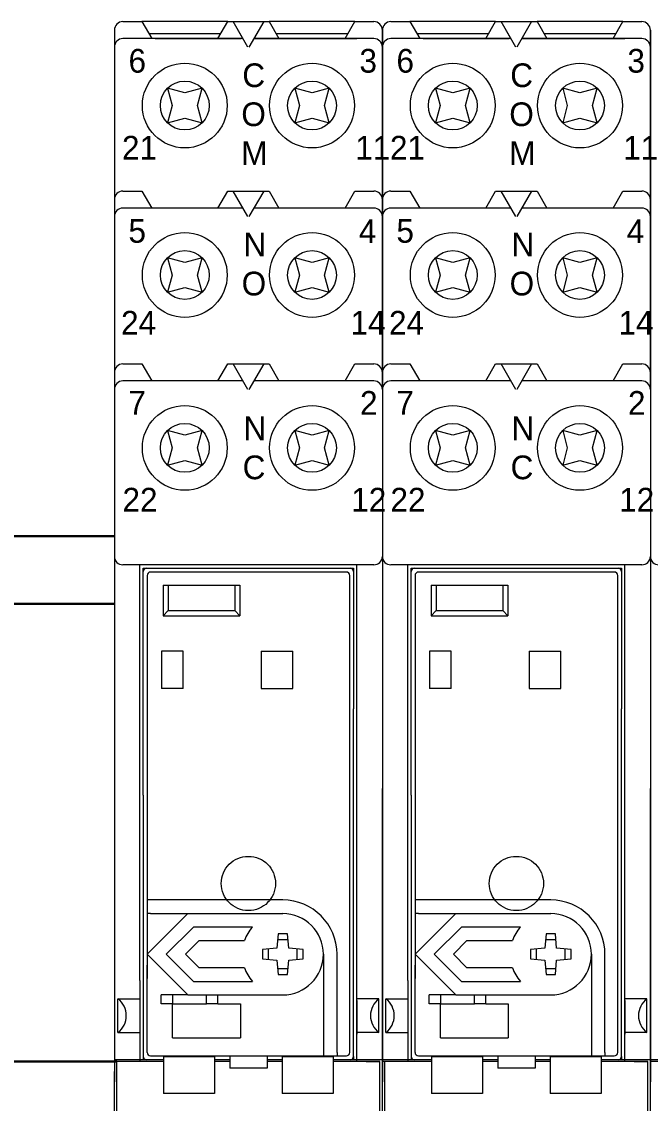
# Model space of a CAD drawing. Header units: millimetres. Extents: x -6000 to 26000, y -6000 to 26000.
# Drawn here: x 86.14 to 91.3, y -4571.37 to -4562.5 of the extents above; entities that cross this region are included whole.
import ezdxf

# ---------------------------------------------------------------- set-up
doc = ezdxf.new("R2010")
doc.units = ezdxf.units.MM
doc.header["$MEASUREMENT"] = 0
doc.linetypes.add('HIDDEN2', pattern=[2.38125, 1.5875, -0.79375])
for name, color, linetype, lineweight in [('Чертеж и Рисунок_Ном._пера__1', 7, 'Continuous', 15), ('Чертеж и Рисунок_Ном._пера__21', 7, 'Continuous', 30), ('Чертеж и Рисунок_Ном._пера__7', 7, 'Continuous', 15)]:
    doc.layers.add(name, color=color, linetype=linetype, lineweight=lineweight)
doc.styles.add('СГЕНЕРИР_СТИЛЬ_3', font='')
doc.styles.get('СГЕНЕРИР_СТИЛЬ_3').set_extended_font_data('Arial')

msp = doc.modelspace()

# ---------------------------------------------------------------- linework, layer by layer
at = {"layer": 'Чертеж и Рисунок_Ном._пера__21', "color": 7, "linetype": 'Continuous', "lineweight": 30}
for p, q in [((85.094, -4566.7186), (86.9023, -4566.7186)), ((85.094, -4567.275), (86.9023, -4567.275)), ((86.9231, -4571.0307), (85.094, -4571.0307))]:
    msp.add_line(p, q, dxfattribs=at)
at = {"layer": 'Чертеж и Рисунок_Ном._пера__7', "color": 7, "linetype": 'Continuous', "lineweight": 15}
for p, q in [((86.9718, -4562.4969), (87.128, -4562.4969)), ((87.8311, -4562.4969), (87.128, -4562.4969)), ((87.128, -4562.4969), (87.2083, -4562.636)), ((87.7508, -4562.636), (87.8311, -4562.4969)), ((87.8311, -4562.4969), (87.876, -4562.4969)), ((87.854, -4562.4969), (88.1483, -4562.4969)), ((87.9563, -4562.636), (87.876, -4562.4969)), ((87.9964, -4562.7056), (87.876, -4562.4969)), ((87.876, -4562.4969), (88.1263, -4562.4969)), ((88.1263, -4562.4969), (88.0059, -4562.7056)), ((88.1263, -4562.4969), (88.1712, -4562.4969)), ((88.8743, -4562.4969), (88.1712, -4562.4969)), ((88.1712, -4562.4969), (88.2515, -4562.636)), ((88.794, -4562.636), (88.8743, -4562.4969)), ((88.8743, -4562.4969), (89.0305, -4562.4969)), ((89.1696, -4562.4969), (89.3257, -4562.4969)), ((90.0288, -4562.4969), (89.3257, -4562.4969)), ((89.3257, -4562.4969), (89.4061, -4562.636)), ((89.9485, -4562.636), (90.0288, -4562.4969)), ((90.0288, -4562.4969), (90.0737, -4562.4969)), ((90.0518, -4562.4969), (90.3461, -4562.4969)), ((90.154, -4562.636), (90.0737, -4562.4969)), ((90.1942, -4562.7056), (90.0737, -4562.4969)), ((90.0737, -4562.4969), (90.3241, -4562.4969)), ((90.3241, -4562.4969), (90.2036, -4562.7056)), ((90.3241, -4562.4969), (90.369, -4562.4969)), ((91.0721, -4562.4969), (90.369, -4562.4969)), ((90.369, -4562.4969), (90.4493, -4562.636)), ((90.9918, -4562.636), (91.0721, -4562.4969)), ((91.0721, -4562.4969), (91.2283, -4562.4969)), ((86.9023, -4562.5665), (86.9023, -4562.7056)), ((87.1842, -4562.5943), (87.7749, -4562.5943)), ((88.2274, -4562.5943), (88.8181, -4562.5943)), ((89.1, -4562.7056), (89.1, -4562.5665)), ((89.1, -4562.5665), (89.1, -4562.7056)), ((89.382, -4562.5943), (89.9726, -4562.5943)), ((90.4252, -4562.5943), (91.0159, -4562.5943)), ((91.2978, -4562.7056), (91.2978, -4562.5665)), ((91.2978, -4562.5665), (91.2978, -4562.7056)), ((87.9563, -4562.636), (86.9718, -4562.636)), ((87.2361, -4562.636), (87.941, -4562.636)), ((88.046, -4562.636), (88.8914, -4562.636)), ((89.0305, -4562.636), (88.046, -4562.636)), ((88.0612, -4562.636), (88.8914, -4562.636)), ((90.154, -4562.636), (89.1696, -4562.636)), ((89.4339, -4562.636), (90.1388, -4562.636)), ((90.2438, -4562.636), (91.0892, -4562.636)), ((91.2283, -4562.636), (90.2438, -4562.636)), ((90.259, -4562.636), (91.0892, -4562.636)), ((86.9023, -4562.7056), (86.9023, -4568.791)), ((86.9023, -4562.7056), (86.9023, -4563.9575)), ((89.1, -4562.7056), (89.1, -4568.791)), ((89.1, -4563.9575), (89.1, -4562.7056)), ((89.1, -4562.7056), (89.1, -4568.791)), ((89.1, -4562.7056), (89.1, -4563.9575)), ((91.2978, -4562.7056), (91.2978, -4568.791)), ((91.2978, -4563.9575), (91.2978, -4562.7056)), ((91.2978, -4562.7056), (91.2978, -4568.791)), ((91.2978, -4562.7056), (91.2978, -4563.9575)), ((87.3379, -4563.0438), (87.3758, -4563.1855)), ((87.4795, -4563.0818), (87.3379, -4563.0438)), ((87.6212, -4563.0438), (87.4795, -4563.0818)), ((87.5832, -4563.1855), (87.6212, -4563.0438)), ((88.5228, -4563.0818), (88.3811, -4563.0438)), ((88.3811, -4563.0438), (88.4191, -4563.1855)), ((88.6644, -4563.0438), (88.5228, -4563.0818)), ((88.6265, -4563.1855), (88.6644, -4563.0438)), ((89.5357, -4563.0438), (89.5736, -4563.1855)), ((89.6773, -4563.0818), (89.5357, -4563.0438)), ((89.8189, -4563.0438), (89.6773, -4563.0818)), ((89.781, -4563.1855), (89.8189, -4563.0438)), ((90.7205, -4563.0818), (90.5789, -4563.0438)), ((90.5789, -4563.0438), (90.6169, -4563.1855)), ((90.8622, -4563.0438), (90.7205, -4563.0818)), ((90.8242, -4563.1855), (90.8622, -4563.0438)), ((87.3758, -4563.1855), (87.3379, -4563.3271)), ((87.6212, -4563.3271), (87.5832, -4563.1855)), ((88.4191, -4563.1855), (88.3811, -4563.3271)), ((88.6644, -4563.3271), (88.6265, -4563.1855)), ((89.5736, -4563.1855), (89.5357, -4563.3271)), ((89.8189, -4563.3271), (89.781, -4563.1855)), ((90.6169, -4563.1855), (90.5789, -4563.3271)), ((90.8622, -4563.3271), (90.8242, -4563.1855)), ((87.3379, -4563.3271), (87.4795, -4563.2891)), ((87.4795, -4563.2891), (87.6212, -4563.3271)), ((88.3811, -4563.3271), (88.5228, -4563.2891)), ((88.5228, -4563.2891), (88.6644, -4563.3271)), ((89.5357, -4563.3271), (89.6773, -4563.2891)), ((89.6773, -4563.2891), (89.8189, -4563.3271)), ((90.5789, -4563.3271), (90.7205, -4563.2891)), ((90.7205, -4563.2891), (90.8622, -4563.3271)), ((86.9718, -4563.8879), (87.128, -4563.8879)), ((87.128, -4563.8879), (87.2083, -4564.027)), ((87.7508, -4564.027), (87.8311, -4563.8879)), ((87.8311, -4563.8879), (87.876, -4563.8879)), ((87.9964, -4564.0966), (87.876, -4563.8879)), ((87.876, -4563.8879), (88.1263, -4563.8879)), ((88.1263, -4563.8879), (88.0059, -4564.0966)), ((88.1263, -4563.8879), (88.1712, -4563.8879)), ((88.1712, -4563.8879), (88.2515, -4564.027)), ((88.794, -4564.027), (88.8743, -4563.8879)), ((88.8743, -4563.8879), (89.0305, -4563.8879)), ((89.1696, -4563.8879), (89.3257, -4563.8879)), ((89.3257, -4563.8879), (89.4061, -4564.027)), ((89.9485, -4564.027), (90.0288, -4563.8879)), ((90.0288, -4563.8879), (90.0737, -4563.8879)), ((90.1942, -4564.0966), (90.0737, -4563.8879)), ((90.0737, -4563.8879), (90.3241, -4563.8879)), ((90.3241, -4563.8879), (90.2036, -4564.0966)), ((90.3241, -4563.8879), (90.369, -4563.8879)), ((90.369, -4563.8879), (90.4493, -4564.027)), ((90.9918, -4564.027), (91.0721, -4563.8879)), ((91.0721, -4563.8879), (91.2283, -4563.8879)), ((86.9023, -4563.9575), (86.9023, -4564.0966)), ((87.9563, -4564.027), (86.9718, -4564.027)), ((89.0305, -4564.027), (88.046, -4564.027)), ((89.1, -4564.0966), (89.1, -4563.9575)), ((89.1, -4563.9575), (89.1, -4564.0966)), ((90.154, -4564.027), (89.1696, -4564.027)), ((91.2283, -4564.027), (90.2438, -4564.027)), ((91.2978, -4564.0966), (91.2978, -4563.9575)), ((91.2978, -4563.9575), (91.2978, -4564.0966)), ((86.9023, -4564.0966), (86.9023, -4565.3763)), ((89.1, -4565.3763), (89.1, -4564.0966)), ((89.1, -4564.0966), (89.1, -4565.3763)), ((91.2978, -4565.3763), (91.2978, -4564.0966)), ((91.2978, -4564.0966), (91.2978, -4565.3763)), ((87.3379, -4564.4348), (87.3758, -4564.5765)), ((87.4795, -4564.4728), (87.3379, -4564.4348)), ((87.6212, -4564.4348), (87.4795, -4564.4728)), ((87.5832, -4564.5765), (87.6212, -4564.4348)), ((88.3811, -4564.4348), (88.4191, -4564.5765)), ((88.5228, -4564.4728), (88.3811, -4564.4348)), ((88.6644, -4564.4348), (88.5228, -4564.4728)), ((88.6265, -4564.5765), (88.6644, -4564.4348)), ((89.5357, -4564.4348), (89.5736, -4564.5765)), ((89.6773, -4564.4728), (89.5357, -4564.4348)), ((89.8189, -4564.4348), (89.6773, -4564.4728)), ((89.781, -4564.5765), (89.8189, -4564.4348)), ((90.5789, -4564.4348), (90.6169, -4564.5765)), ((90.7205, -4564.4728), (90.5789, -4564.4348)), ((90.8622, -4564.4348), (90.7205, -4564.4728)), ((90.8242, -4564.5765), (90.8622, -4564.4348)), ((87.3758, -4564.5765), (87.3379, -4564.7181)), ((87.6212, -4564.7181), (87.5832, -4564.5765)), ((88.4191, -4564.5765), (88.3811, -4564.7181)), ((88.6644, -4564.7181), (88.6265, -4564.5765)), ((89.5736, -4564.5765), (89.5357, -4564.7181)), ((89.8189, -4564.7181), (89.781, -4564.5765)), ((90.6169, -4564.5765), (90.5789, -4564.7181)), ((90.8622, -4564.7181), (90.8242, -4564.5765)), ((87.3379, -4564.7181), (87.4795, -4564.6801)), ((87.4795, -4564.6801), (87.6212, -4564.7181)), ((88.3811, -4564.7181), (88.5228, -4564.6801)), ((88.5228, -4564.6801), (88.6644, -4564.7181)), ((89.5357, -4564.7181), (89.6773, -4564.6801)), ((89.6773, -4564.6801), (89.8189, -4564.7181)), ((90.5789, -4564.7181), (90.7205, -4564.6801)), ((90.7205, -4564.6801), (90.8622, -4564.7181)), ((86.9718, -4565.3067), (87.128, -4565.3067)), ((87.128, -4565.3067), (87.2083, -4565.4458)), ((87.7508, -4565.4458), (87.8311, -4565.3067)), ((87.8311, -4565.3067), (87.876, -4565.3067)), ((87.9964, -4565.5154), (87.876, -4565.3067)), ((87.876, -4565.3067), (88.1263, -4565.3067)), ((88.1263, -4565.3067), (88.0059, -4565.5154)), ((88.1263, -4565.3067), (88.1712, -4565.3067)), ((88.1712, -4565.3067), (88.2515, -4565.4458)), ((88.794, -4565.4458), (88.8743, -4565.3067)), ((88.8743, -4565.3067), (89.0305, -4565.3067)), ((89.1696, -4565.3067), (89.3257, -4565.3067)), ((89.3257, -4565.3067), (89.4061, -4565.4458)), ((89.9485, -4565.4458), (90.0288, -4565.3067)), ((90.0288, -4565.3067), (90.0737, -4565.3067)), ((90.1942, -4565.5154), (90.0737, -4565.3067)), ((90.0737, -4565.3067), (90.3241, -4565.3067)), ((90.3241, -4565.3067), (90.2036, -4565.5154)), ((90.3241, -4565.3067), (90.369, -4565.3067)), ((90.369, -4565.3067), (90.4493, -4565.4458)), ((90.9918, -4565.4458), (91.0721, -4565.3067)), ((91.0721, -4565.3067), (91.2283, -4565.3067)), ((86.9023, -4565.3763), (86.9023, -4565.5154)), ((87.9563, -4565.4458), (86.9718, -4565.4458)), ((89.0305, -4565.4458), (88.046, -4565.4458)), ((89.1, -4565.5154), (89.1, -4565.3763)), ((89.1, -4565.3763), (89.1, -4565.5154)), ((90.154, -4565.4458), (89.1696, -4565.4458)), ((91.2283, -4565.4458), (90.2438, -4565.4458)), ((91.2978, -4565.5154), (91.2978, -4565.3763)), ((91.2978, -4565.3763), (91.2978, -4565.5154)), ((87.3379, -4565.8536), (87.3758, -4565.9953)), ((87.4795, -4565.8916), (87.3379, -4565.8536)), ((87.6212, -4565.8536), (87.4795, -4565.8916)), ((87.5832, -4565.9953), (87.6212, -4565.8536)), ((88.5228, -4565.8916), (88.3811, -4565.8536)), ((88.3811, -4565.8536), (88.4191, -4565.9953)), ((88.6644, -4565.8536), (88.5228, -4565.8916)), ((88.6265, -4565.9953), (88.6644, -4565.8536)), ((89.5357, -4565.8536), (89.5736, -4565.9953)), ((89.6773, -4565.8916), (89.5357, -4565.8536)), ((89.8189, -4565.8536), (89.6773, -4565.8916)), ((89.781, -4565.9953), (89.8189, -4565.8536)), ((90.7205, -4565.8916), (90.5789, -4565.8536)), ((90.5789, -4565.8536), (90.6169, -4565.9953)), ((90.8622, -4565.8536), (90.7205, -4565.8916)), ((90.8242, -4565.9953), (90.8622, -4565.8536)), ((87.3758, -4565.9953), (87.3379, -4566.1369)), ((87.6212, -4566.1369), (87.5832, -4565.9953)), ((88.4191, -4565.9953), (88.3811, -4566.1369)), ((88.6644, -4566.1369), (88.6265, -4565.9953)), ((89.5736, -4565.9953), (89.5357, -4566.1369)), ((89.8189, -4566.1369), (89.781, -4565.9953)), ((90.6169, -4565.9953), (90.5789, -4566.1369)), ((90.8622, -4566.1369), (90.8242, -4565.9953)), ((87.3379, -4566.1369), (87.4795, -4566.099)), ((87.4795, -4566.099), (87.6212, -4566.1369)), ((88.3811, -4566.1369), (88.5228, -4566.099)), ((88.5228, -4566.099), (88.6644, -4566.1369)), ((89.5357, -4566.1369), (89.6773, -4566.099)), ((89.6773, -4566.099), (89.8189, -4566.1369)), ((90.5789, -4566.1369), (90.7205, -4566.099)), ((90.7205, -4566.099), (90.8622, -4566.1369)), ((89.0305, -4566.9551), (86.9718, -4566.9551)), ((87.1109, -4570.3662), (87.1109, -4566.9551)), ((88.8914, -4571.0307), (88.8914, -4566.9551)), ((91.2283, -4566.9551), (89.1696, -4566.9551)), ((89.3087, -4570.3662), (89.3087, -4566.9551)), ((91.0892, -4571.0307), (91.0892, -4566.9551)), ((87.1387, -4567.0107), (87.1387, -4566.9829)), ((87.1387, -4566.9829), (88.8636, -4566.9829)), ((87.1387, -4567.6923), (87.1387, -4567.0107)), ((87.17, -4567.042), (87.17, -4569.7058)), ((88.8044, -4567.0142), (87.1978, -4567.0142)), ((88.8323, -4570.9577), (88.8323, -4567.042)), ((88.8357, -4566.9829), (88.8636, -4566.9829)), ((88.8636, -4566.9829), (88.8636, -4567.0107)), ((88.8636, -4566.9829), (88.8636, -4568.1374)), ((89.3365, -4567.0107), (89.3365, -4566.9829)), ((89.3365, -4566.9829), (91.0613, -4566.9829)), ((89.3365, -4567.6923), (89.3365, -4567.0107)), ((89.3678, -4567.042), (89.3678, -4569.7058)), ((91.0022, -4567.0142), (89.3956, -4567.0142)), ((91.03, -4570.9577), (91.03, -4567.042)), ((91.0335, -4566.9829), (91.0613, -4566.9829)), ((91.0613, -4566.9829), (91.0613, -4567.0107)), ((91.0613, -4566.9829), (91.0613, -4568.1374)), ((87.3022, -4567.122), (87.9316, -4567.122)), ((87.3022, -4567.122), (87.3022, -4567.3724)), ((87.3439, -4567.122), (87.3439, -4567.3306)), ((87.8899, -4567.122), (87.8899, -4567.3306)), ((87.9316, -4567.122), (87.9316, -4567.3724)), ((89.4999, -4567.122), (90.1294, -4567.122)), ((89.4999, -4567.122), (89.4999, -4567.3724)), ((89.5417, -4567.122), (89.5417, -4567.3306)), ((90.0876, -4567.122), (90.0876, -4567.3306)), ((90.1294, -4567.122), (90.1294, -4567.3724)), ((87.3022, -4567.3724), (87.3439, -4567.3306)), ((87.3022, -4567.3724), (87.9316, -4567.3724)), ((87.3439, -4567.3306), (87.8899, -4567.3306)), ((87.9316, -4567.3724), (87.8899, -4567.3306)), ((89.4999, -4567.3724), (89.5417, -4567.3306)), ((89.4999, -4567.3724), (90.1294, -4567.3724)), ((89.5417, -4567.3306), (90.0876, -4567.3306)), ((90.1294, -4567.3724), (90.0876, -4567.3306)), ((87.4656, -4567.6645), (87.2883, -4567.6645)), ((87.2883, -4567.6645), (87.2883, -4567.9705)), ((87.4656, -4567.9705), (87.4656, -4567.6645)), ((88.1055, -4567.6645), (88.3663, -4567.6645)), ((88.1055, -4567.6645), (88.1055, -4567.9705)), ((88.3663, -4567.9705), (88.3663, -4567.6645)), ((89.6634, -4567.6645), (89.486, -4567.6645)), ((89.486, -4567.6645), (89.486, -4567.9705)), ((89.6634, -4567.9705), (89.6634, -4567.6645)), ((90.3032, -4567.6645), (90.5641, -4567.6645)), ((90.3032, -4567.6645), (90.3032, -4567.9705)), ((90.5641, -4567.9705), (90.5641, -4567.6645)), ((87.1387, -4568.1374), (87.1387, -4567.6923)), ((89.3365, -4568.1374), (89.3365, -4567.6923)), ((87.1698, -4567.7618), (87.1698, -4570.3491)), ((88.8325, -4570.3491), (88.8325, -4567.7618)), ((89.3676, -4567.7618), (89.3676, -4570.3491)), ((91.0303, -4570.3491), (91.0303, -4567.7618)), ((87.4656, -4567.9705), (87.2883, -4567.9705)), ((88.1055, -4567.9705), (88.3663, -4567.9705)), ((89.6634, -4567.9705), (89.486, -4567.9705)), ((90.3032, -4567.9705), (90.5641, -4567.9705)), ((87.1387, -4568.8468), (87.1387, -4568.1374)), ((88.8636, -4570.989), (88.8636, -4568.1374)), ((89.3365, -4568.8468), (89.3365, -4568.1374)), ((91.0613, -4570.989), (91.0613, -4568.1374)), ((86.9023, -4568.791), (86.9023, -4571.0585)), ((89.1, -4572.4356), (89.1, -4568.791)), ((89.1, -4568.791), (89.1, -4571.0585)), ((91.2978, -4572.4356), (91.2978, -4568.791)), ((91.2978, -4568.791), (91.2978, -4571.0585)), ((87.1387, -4568.8468), (87.1387, -4571.0168)), ((89.3365, -4568.8468), (89.3365, -4571.0168)), ((87.1978, -4569.7058), (87.17, -4569.7058)), ((87.17, -4569.7058), (87.17, -4569.8171)), ((88.2828, -4569.7058), (87.1978, -4569.7058)), ((89.3956, -4569.7058), (89.3678, -4569.7058)), ((89.3678, -4569.7058), (89.3678, -4569.8171)), ((90.4806, -4569.7058), (89.3956, -4569.7058)), ((87.1978, -4569.8171), (87.17, -4569.8171)), ((87.17, -4569.8171), (87.17, -4570.1509)), ((87.17, -4570.1509), (87.5039, -4569.8171)), ((87.1978, -4569.8171), (88.2828, -4569.8171)), ((89.3956, -4569.8171), (89.3678, -4569.8171)), ((89.3678, -4569.8171), (89.3678, -4570.1509)), ((89.3678, -4570.1509), (89.7016, -4569.8171)), ((89.3956, -4569.8171), (90.4806, -4569.8171)), ((87.55, -4569.9283), (87.3274, -4570.1509)), ((88.034, -4569.9283), (87.55, -4569.9283)), ((89.7477, -4569.9283), (89.5252, -4570.1509)), ((90.2318, -4569.9283), (89.7477, -4569.9283)), ((87.4848, -4570.1509), (87.596, -4570.0396)), ((87.596, -4570.0396), (87.9681, -4570.0396)), ((88.2446, -4569.984), (88.2342, -4570.1023)), ((88.3253, -4570.0324), (88.2403, -4570.0324)), ((88.3211, -4569.984), (88.2446, -4569.984)), ((88.3314, -4570.1023), (88.3211, -4569.984)), ((89.6825, -4570.1509), (89.7938, -4570.0396)), ((89.7938, -4570.0396), (90.1659, -4570.0396)), ((90.4423, -4569.984), (90.432, -4570.1023)), ((90.5231, -4570.0324), (90.4381, -4570.0324)), ((90.5189, -4569.984), (90.4423, -4569.984)), ((90.5292, -4570.1023), (90.5189, -4569.984)), ((87.17, -4570.1509), (87.17, -4570.2411)), ((87.17, -4570.1509), (87.5039, -4570.4847)), ((87.3274, -4570.1509), (87.55, -4570.3735)), ((87.596, -4570.2622), (87.4848, -4570.1509)), ((88.2342, -4570.1023), (88.1159, -4570.1126)), ((88.1159, -4570.1126), (88.1159, -4570.1891)), ((88.1644, -4570.1084), (88.1644, -4570.1934)), ((88.4497, -4570.1126), (88.3314, -4570.1023)), ((88.4013, -4570.1934), (88.4013, -4570.1084)), ((88.4497, -4570.1891), (88.4497, -4570.1126)), ((88.6167, -4570.1509), (88.6167, -4570.9577)), ((88.7279, -4570.9577), (88.7279, -4570.1509)), ((89.3678, -4570.1509), (89.3678, -4570.2411)), ((89.3678, -4570.1509), (89.7016, -4570.4847)), ((89.5252, -4570.1509), (89.7477, -4570.3735)), ((89.7938, -4570.2622), (89.6825, -4570.1509)), ((90.432, -4570.1023), (90.3137, -4570.1126)), ((90.3137, -4570.1126), (90.3137, -4570.1891)), ((90.3621, -4570.1084), (90.3621, -4570.1934)), ((90.6475, -4570.1126), (90.5292, -4570.1023)), ((90.5991, -4570.1934), (90.5991, -4570.1084)), ((90.6475, -4570.1891), (90.6475, -4570.1126)), ((90.8144, -4570.1509), (90.8144, -4570.9577)), ((90.9257, -4570.9577), (90.9257, -4570.1509)), ((87.17, -4570.9577), (87.17, -4570.2411)), ((88.1159, -4570.1891), (88.2342, -4570.1995)), ((88.2342, -4570.1995), (88.2446, -4570.3178)), ((88.3211, -4570.3178), (88.3314, -4570.1995)), ((88.3314, -4570.1995), (88.4497, -4570.1891)), ((89.3678, -4570.9577), (89.3678, -4570.2411)), ((90.3137, -4570.1891), (90.432, -4570.1995)), ((90.432, -4570.1995), (90.4423, -4570.3178)), ((90.5189, -4570.3178), (90.5292, -4570.1995)), ((90.5292, -4570.1995), (90.6475, -4570.1891)), ((87.9681, -4570.2622), (87.596, -4570.2622)), ((88.2403, -4570.2694), (88.3253, -4570.2694)), ((88.2446, -4570.3178), (88.3211, -4570.3178)), ((90.1659, -4570.2622), (89.7938, -4570.2622)), ((90.4381, -4570.2694), (90.5231, -4570.2694)), ((90.4423, -4570.3178), (90.5189, -4570.3178)), ((87.1109, -4570.3662), (87.1109, -4571.0307)), ((87.55, -4570.3735), (88.034, -4570.3735)), ((89.3087, -4570.3662), (89.3087, -4571.0307)), ((89.7477, -4570.3735), (90.2318, -4570.3735)), ((87.3787, -4570.4847), (87.2855, -4570.4847)), ((87.2855, -4570.5578), (87.2855, -4570.4847)), ((87.3787, -4570.4847), (87.3787, -4570.5578)), ((87.5039, -4570.4847), (87.3787, -4570.4847)), ((87.5039, -4570.4847), (88.2828, -4570.4847)), ((87.6569, -4570.5578), (87.6569, -4570.4847)), ((87.75, -4570.5578), (87.75, -4570.4847)), ((89.5765, -4570.4847), (89.4833, -4570.4847)), ((89.4833, -4570.5578), (89.4833, -4570.4847)), ((89.5765, -4570.4847), (89.5765, -4570.5578)), ((89.7016, -4570.4847), (89.5765, -4570.4847)), ((89.7016, -4570.4847), (90.4806, -4570.4847)), ((89.8546, -4570.5578), (89.8546, -4570.4847)), ((89.9478, -4570.5578), (89.9478, -4570.4847)), ((86.9301, -4570.7942), (86.9301, -4570.516)), ((86.9301, -4570.516), (87.1109, -4570.516)), ((87.3787, -4570.5578), (87.2855, -4570.5578)), ((87.3787, -4570.5578), (87.6569, -4570.5578)), ((87.3787, -4570.836), (87.3787, -4570.5578)), ((87.75, -4570.5578), (87.6569, -4570.5578)), ((87.75, -4570.5578), (87.8578, -4570.5578)), ((87.8578, -4570.5578), (87.9351, -4570.5578)), ((87.9351, -4570.5578), (87.9351, -4570.836)), ((89.0722, -4570.516), (88.8914, -4570.516)), ((88.8914, -4570.5299), (88.8914, -4570.8081)), ((89.0722, -4570.7942), (89.0722, -4570.516)), ((89.1279, -4570.7942), (89.1279, -4570.516)), ((89.1279, -4570.516), (89.3087, -4570.516)), ((89.5765, -4570.5578), (89.4833, -4570.5578)), ((89.5765, -4570.5578), (89.8546, -4570.5578)), ((89.5765, -4570.836), (89.5765, -4570.5578)), ((89.9478, -4570.5578), (89.8546, -4570.5578)), ((89.9478, -4570.5578), (90.0556, -4570.5578)), ((90.0556, -4570.5578), (90.1328, -4570.5578)), ((90.1328, -4570.5578), (90.1328, -4570.836)), ((91.27, -4570.516), (91.0892, -4570.516)), ((91.0892, -4570.5299), (91.0892, -4570.8081)), ((91.27, -4570.7942), (91.27, -4570.516)), ((86.9301, -4570.7942), (87.1109, -4570.7942)), ((87.3787, -4570.836), (87.9323, -4570.836)), ((87.9323, -4570.836), (87.9351, -4570.836)), ((89.0722, -4570.7942), (88.8914, -4570.7942)), ((89.1279, -4570.7942), (89.3087, -4570.7942)), ((89.5765, -4570.836), (90.1301, -4570.836)), ((90.1301, -4570.836), (90.1328, -4570.836)), ((91.27, -4570.7942), (91.0892, -4570.7942)), ((89.1, -4570.9194), (89.1, -4571.0585)), ((91.2978, -4570.9194), (91.2978, -4571.0585)), ((87.3056, -4571.0168), (86.9023, -4571.0168)), ((87.3056, -4571.0307), (86.9023, -4571.0307)), ((87.0344, -4571.0307), (86.9231, -4571.0307)), ((86.9231, -4571.5871), (86.9231, -4571.0307)), ((87.3056, -4571.0307), (87.0344, -4571.0307)), ((87.3056, -4571.0168), (87.1387, -4571.0168)), ((87.1978, -4570.9855), (87.9724, -4570.9855)), ((87.3056, -4570.9937), (87.3056, -4571.295)), ((87.7229, -4570.9937), (87.3056, -4570.9937)), ((87.7229, -4570.9937), (87.7229, -4571.295)), ((87.8481, -4571.0168), (87.7229, -4571.0168)), ((87.8481, -4571.0307), (87.7229, -4571.0307)), ((87.8481, -4571.0307), (87.7229, -4571.0307)), ((87.8481, -4570.9889), (87.8481, -4571.0863)), ((88.1542, -4570.9889), (87.8481, -4570.9889)), ((87.9724, -4570.9855), (88.6167, -4570.9855)), ((88.1542, -4570.9889), (88.1542, -4571.0863)), ((88.2793, -4571.0168), (88.1542, -4571.0168)), ((88.2793, -4571.0168), (88.1542, -4571.0168)), ((88.2793, -4571.0307), (88.1542, -4571.0307)), ((88.2793, -4571.0307), (88.1542, -4571.0307)), ((88.6966, -4570.9937), (88.2793, -4570.9937)), ((88.2793, -4570.9937), (88.2793, -4571.295)), ((88.6167, -4570.9577), (88.6167, -4570.9855)), ((88.6167, -4570.9855), (88.7279, -4570.9855)), ((88.6966, -4570.9937), (88.6966, -4571.295)), ((88.8636, -4571.0168), (88.6966, -4571.0168)), ((89.1, -4571.0168), (88.6966, -4571.0168)), ((89.0792, -4571.0307), (88.6966, -4571.0307)), ((88.9679, -4571.0307), (88.6966, -4571.0307)), ((88.7279, -4570.9577), (88.7279, -4570.9855)), ((88.7279, -4570.9855), (88.8044, -4570.9855)), ((88.8636, -4570.989), (88.8636, -4571.0168)), ((88.9679, -4571.0307), (89.0792, -4571.0307)), ((89.0792, -4571.5871), (89.0792, -4571.0307)), ((89.5034, -4571.0168), (89.1, -4571.0168)), ((89.5034, -4571.0307), (89.1, -4571.0307)), ((89.2322, -4571.0307), (89.1209, -4571.0307)), ((89.1209, -4571.5871), (89.1209, -4571.0307)), ((89.5034, -4571.0307), (89.2322, -4571.0307)), ((89.5034, -4571.0168), (89.3365, -4571.0168)), ((89.3956, -4570.9855), (90.1702, -4570.9855)), ((89.5034, -4570.9937), (89.5034, -4571.295)), ((89.9207, -4570.9937), (89.5034, -4570.9937)), ((89.9207, -4570.9937), (89.9207, -4571.295)), ((90.0459, -4571.0168), (89.9207, -4571.0168)), ((90.0459, -4571.0307), (89.9207, -4571.0307)), ((90.0459, -4571.0307), (89.9207, -4571.0307)), ((90.0459, -4570.9889), (90.0459, -4571.0863)), ((90.3519, -4570.9889), (90.0459, -4570.9889)), ((90.1702, -4570.9855), (90.8144, -4570.9855)), ((90.3519, -4570.9889), (90.3519, -4571.0863)), ((90.4771, -4571.0168), (90.3519, -4571.0168)), ((90.4771, -4571.0168), (90.3519, -4571.0168)), ((90.4771, -4571.0307), (90.3519, -4571.0307)), ((90.4771, -4571.0307), (90.3519, -4571.0307)), ((90.8944, -4570.9937), (90.4771, -4570.9937)), ((90.4771, -4570.9937), (90.4771, -4571.295)), ((90.8144, -4570.9577), (90.8144, -4570.9855)), ((90.8144, -4570.9855), (90.9257, -4570.9855)), ((90.8944, -4570.9937), (90.8944, -4571.295)), ((91.0613, -4571.0168), (90.8944, -4571.0168)), ((91.2978, -4571.0168), (90.8944, -4571.0168)), ((91.2769, -4571.0307), (90.8944, -4571.0307)), ((91.1657, -4571.0307), (90.8944, -4571.0307)), ((90.9257, -4570.9577), (90.9257, -4570.9855)), ((90.9257, -4570.9855), (91.0022, -4570.9855)), ((91.0613, -4570.989), (91.0613, -4571.0168)), ((91.1657, -4571.0307), (91.2769, -4571.0307)), ((91.2769, -4571.5871), (91.2769, -4571.0307)), ((91.7012, -4571.0168), (91.2978, -4571.0168)), ((91.7012, -4571.0307), (91.2978, -4571.0307)), ((86.9023, -4571.0585), (86.9023, -4571.1976)), ((86.9023, -4572.4356), (86.9023, -4571.1142)), ((88.1542, -4571.0863), (87.8481, -4571.0863)), ((89.1, -4571.0585), (89.1, -4571.1976)), ((89.1, -4571.0585), (89.1, -4571.1976)), ((89.1, -4572.4356), (89.1, -4571.1142)), ((90.3519, -4571.0863), (90.0459, -4571.0863)), ((91.2978, -4571.0585), (91.2978, -4571.1976)), ((91.2978, -4571.0585), (91.2978, -4571.1976)), ((91.2978, -4572.4356), (91.2978, -4571.1142)), ((87.7229, -4571.295), (87.3056, -4571.295)), ((88.6966, -4571.295), (88.2793, -4571.295)), ((89.9207, -4571.295), (89.5034, -4571.295)), ((90.8944, -4571.295), (90.4771, -4571.295))]:
    msp.add_line(p, q, dxfattribs=at)
for centre, radius in [((87.4795, -4563.1855), 0.3477), ((88.5228, -4563.1855), 0.3477), ((89.6773, -4563.1855), 0.3477), ((90.7205, -4563.1855), 0.3477), ((87.4795, -4563.1855), 0.2003), ((88.5228, -4563.1855), 0.2003), ((89.6773, -4563.1855), 0.2003), ((90.7205, -4563.1855), 0.2003), ((87.4795, -4564.5765), 0.3477), ((88.5228, -4564.5765), 0.3477), ((89.6773, -4564.5765), 0.3477), ((90.7205, -4564.5765), 0.3477), ((87.4795, -4564.5765), 0.2003), ((88.5228, -4564.5765), 0.2003), ((89.6773, -4564.5765), 0.2003), ((90.7205, -4564.5765), 0.2003), ((87.4795, -4565.9953), 0.3477), ((88.5228, -4565.9953), 0.3477), ((89.6773, -4565.9953), 0.3477), ((90.7205, -4565.9953), 0.3477), ((87.4795, -4565.9953), 0.2003), ((88.5228, -4565.9953), 0.2003), ((89.6773, -4565.9953), 0.2003), ((90.7205, -4565.9953), 0.2003)]:
    msp.add_circle(centre, radius, dxfattribs=at)
at = {"layer": 'Чертеж и Рисунок_Ном._пера__7', "color": 7, "linetype": 'HIDDEN2', "lineweight": 15}
for centre in [(88.0011, -4569.5702), (90.1989, -4569.5702)]:
    msp.add_circle(centre, 0.2226, dxfattribs=at)
at = {"layer": 'Чертеж и Рисунок_Ном._пера__7', "color": 7, "linetype": 'Continuous', "lineweight": 15}
for centre, radius, start, end in [((86.9718, -4562.5665), 0.0695, 90, 180), ((89.0305, -4562.5665), 0.0695, 0, 90), ((89.1696, -4562.5665), 0.0695, 90, 180), ((91.2283, -4562.5665), 0.0695, 0, 90), ((86.9718, -4562.7056), 0.0695, 90, 180), ((89.0305, -4562.7056), 0.0695, 0, 90), ((89.1696, -4562.7056), 0.0695, 90, 180), ((91.2283, -4562.7056), 0.0695, 0, 90), ((86.9718, -4563.9575), 0.0695, 90, 180), ((89.0305, -4563.9575), 0.0695, 0, 90), ((89.1696, -4563.9575), 0.0695, 90, 180), ((91.2283, -4563.9575), 0.0695, 0, 90), ((86.9718, -4564.0966), 0.0695, 90, 180), ((89.0305, -4564.0966), 0.0695, 0, 90), ((89.1696, -4564.0966), 0.0695, 90, 180), ((91.2283, -4564.0966), 0.0695, 0, 90), ((86.9718, -4565.3763), 0.0695, 90, 180), ((89.0305, -4565.3763), 0.0695, 0, 90), ((89.1696, -4565.3763), 0.0695, 90, 180), ((91.2283, -4565.3763), 0.0695, 0, 90), ((86.9718, -4565.5154), 0.0695, 90, 180), ((89.0305, -4565.5154), 0.0695, 0, 90), ((89.1696, -4565.5154), 0.0695, 90, 180), ((91.2283, -4565.5154), 0.0695, 0, 90), ((86.9718, -4566.8855), 0.0695, 180, 270), ((89.0305, -4566.8855), 0.0695, 270, 0), ((89.1696, -4566.8855), 0.0695, 180, 270), ((91.2283, -4566.8855), 0.0695, 270, 0), ((91.3674, -4566.8855), 0.0695, 180, 270), ((87.1665, -4567.0107), 0.0278, 89.9991, 180.0009), ((87.1978, -4567.042), 0.0278, 90, 180), ((88.8044, -4567.042), 0.0278, 0, 90), ((88.8357, -4567.0107), 0.0278, 359.9991, 90.0009), ((89.3643, -4567.0107), 0.0278, 89.9991, 180.0009), ((89.3956, -4567.042), 0.0278, 90, 180), ((91.0022, -4567.042), 0.0278, 0, 90), ((91.0335, -4567.0107), 0.0278, 359.9991, 90.0009), ((88.2828, -4570.1509), 0.4451, 0, 90), ((90.4806, -4570.1509), 0.4451, 0, 90), ((88.2828, -4570.1509), 0.3338, 0, 90), ((90.4806, -4570.1509), 0.3338, 0, 90), ((88.2828, -4570.1509), 0.3338, 138.18969, 160.52878), ((90.4806, -4570.1509), 0.3338, 138.18969, 160.52878), ((88.2828, -4570.1509), 0.3338, 270, 0), ((90.4806, -4570.1509), 0.3338, 270, 0), ((88.2828, -4570.1509), 0.3338, 199.47122, 221.81031), ((90.4806, -4570.1509), 0.3338, 199.47122, 221.81031), ((86.8257, -4570.6551), 0.1739, 306.8699, 53.1301), ((89.1765, -4570.6551), 0.1739, 126.8699, 233.1301), ((89.0235, -4570.6551), 0.1739, 306.8699, 53.1301), ((91.3743, -4570.6551), 0.1739, 126.8699, 233.1301), ((87.1665, -4570.989), 0.0278, 179.9991, 270.0009), ((87.1978, -4570.9577), 0.0278, 180, 270), ((88.8044, -4570.9577), 0.0278, 270, 0), ((88.8357, -4570.989), 0.0278, 269.9991, 0.0009), ((89.3643, -4570.989), 0.0278, 179.9991, 270.0009), ((89.3956, -4570.9577), 0.0278, 180, 270), ((91.0022, -4570.9577), 0.0278, 270, 0), ((91.0335, -4570.989), 0.0278, 269.9991, 0.0009)]:
    msp.add_arc(centre, radius, start, end, dxfattribs=at)

# ---------------------------------------------------------------- texts
at = {"layer": 'Чертеж и Рисунок_Ном._пера__1', "color": 7, "linetype": 'Continuous', "lineweight": 15, "char_height": 0.19474, "attachment_point": 7, "style": 'СГЕНЕРИР_СТИЛЬ_3'}
for s, insert in [('\\A1;{\\W0.950000x;\\pql;\\fArial|b0|i0|c204|p38;6}', (87.0177, -4562.9185)), ('\\A1;{\\W0.950000x;\\pql;\\fArial|b0|i0|c204|p38;3}', (88.9118, -4562.9186)), ('\\A1;{\\W0.950000x;\\pql;\\fArial|b0|i0|c204|p38;6}', (89.2155, -4562.9185)), ('\\A1;{\\W0.950000x;\\pql;\\fArial|b0|i0|c204|p38;3}', (91.1095, -4562.9186)), ('\\A1;{\\W0.950000x;\\pql;\\fArial|b0|i0|c204|p38;C}', (87.9512, -4563.0371)), ('\\A1;{\\W0.950000x;\\pql;\\fArial|b0|i0|c204|p38;C}', (90.1489, -4563.0371)), ('\\A1;{\\W0.950000x;\\pql;\\fArial|b0|i0|c204|p38;O}', (87.943, -4563.3571)), ('\\A1;{\\W0.950000x;\\pql;\\fArial|b0|i0|c204|p38;O}', (90.1408, -4563.3571)), ('\\A1;{\\W0.950000x;\\pql;\\fArial|b0|i0|c204|p38;21}', (86.9642, -4563.6293)), ('\\A1;{\\W0.950000x;\\pql;\\fArial|b0|i0|c204|p38;M}', (87.9424, -4563.6738)), ('\\A1;{\\W0.950000x;\\pql;\\fArial|b0|i0|c204|p38;11}', (88.8775, -4563.6293)), ('\\A1;{\\W0.950000x;\\pql;\\fArial|b0|i0|c204|p38;21}', (89.162, -4563.6293)), ('\\A1;{\\W0.950000x;\\pql;\\fArial|b0|i0|c204|p38;M}', (90.1401, -4563.6738)), ('\\A1;{\\W0.950000x;\\pql;\\fArial|b0|i0|c204|p38;11}', (91.0753, -4563.6293)), ('\\A1;{\\W0.950000x;\\pql;\\fArial|b0|i0|c204|p38;5}', (87.0173, -4564.3145)), ('\\A1;{\\W0.950000x;\\pql;\\fArial|b0|i0|c204|p38;4}', (88.9066, -4564.3143)), ('\\A1;{\\W0.950000x;\\pql;\\fArial|b0|i0|c204|p38;5}', (89.2151, -4564.3145)), ('\\A1;{\\W0.950000x;\\pql;\\fArial|b0|i0|c204|p38;4}', (91.1044, -4564.3143)), ('\\A1;{\\W0.950000x;\\pql;\\fArial|b0|i0|c204|p38;N}', (87.9606, -4564.4235)), ('\\A1;{\\W0.950000x;\\pql;\\fArial|b0|i0|c204|p38;N}', (90.1584, -4564.4235)), ('\\A1;{\\W0.950000x;\\pql;\\fArial|b0|i0|c204|p38;O}', (87.9458, -4564.7467)), ('\\A1;{\\W0.950000x;\\pql;\\fArial|b0|i0|c204|p38;O}', (90.1436, -4564.7467)), ('\\A1;{\\W0.950000x;\\pql;\\fArial|b0|i0|c204|p38;24}', (86.9566, -4565.066)), ('\\A1;{\\W0.950000x;\\pql;\\fArial|b0|i0|c204|p38;14}', (88.8386, -4565.066)), ('\\A1;{\\W0.950000x;\\pql;\\fArial|b0|i0|c204|p38;24}', (89.1543, -4565.066)), ('\\A1;{\\W0.950000x;\\pql;\\fArial|b0|i0|c204|p38;14}', (91.0364, -4565.066)), ('\\A1;{\\W0.950000x;\\pql;\\fArial|b0|i0|c204|p38;7}', (87.0166, -4565.722)), ('\\A1;{\\W0.950000x;\\pql;\\fArial|b0|i0|c204|p38;2}', (88.9166, -4565.7237)), ('\\A1;{\\W0.950000x;\\pql;\\fArial|b0|i0|c204|p38;7}', (89.2143, -4565.722)), ('\\A1;{\\W0.950000x;\\pql;\\fArial|b0|i0|c204|p38;2}', (91.1144, -4565.7237)), ('\\A1;{\\W0.950000x;\\pql;\\fArial|b0|i0|c204|p38;N}', (87.9606, -4565.9321)), ('\\A1;{\\W0.950000x;\\pql;\\fArial|b0|i0|c204|p38;N}', (90.1584, -4565.9321)), ('\\A1;{\\W0.950000x;\\pql;\\fArial|b0|i0|c204|p38;C}', (87.9539, -4566.2553)), ('\\A1;{\\W0.950000x;\\pql;\\fArial|b0|i0|c204|p38;C}', (90.1517, -4566.2553)), ('\\A1;{\\W0.950000x;\\pql;\\fArial|b0|i0|c204|p38;22}', (86.9683, -4566.5179)), ('\\A1;{\\W0.950000x;\\pql;\\fArial|b0|i0|c204|p38;12}', (88.8444, -4566.5179)), ('\\A1;{\\W0.950000x;\\pql;\\fArial|b0|i0|c204|p38;22}', (89.166, -4566.5179)), ('\\A1;{\\W0.950000x;\\pql;\\fArial|b0|i0|c204|p38;12}', (91.0421, -4566.5179))]:
    msp.add_mtext(s, dxfattribs=dict(at, insert=insert))

doc.saveas('drawing.dxf')
